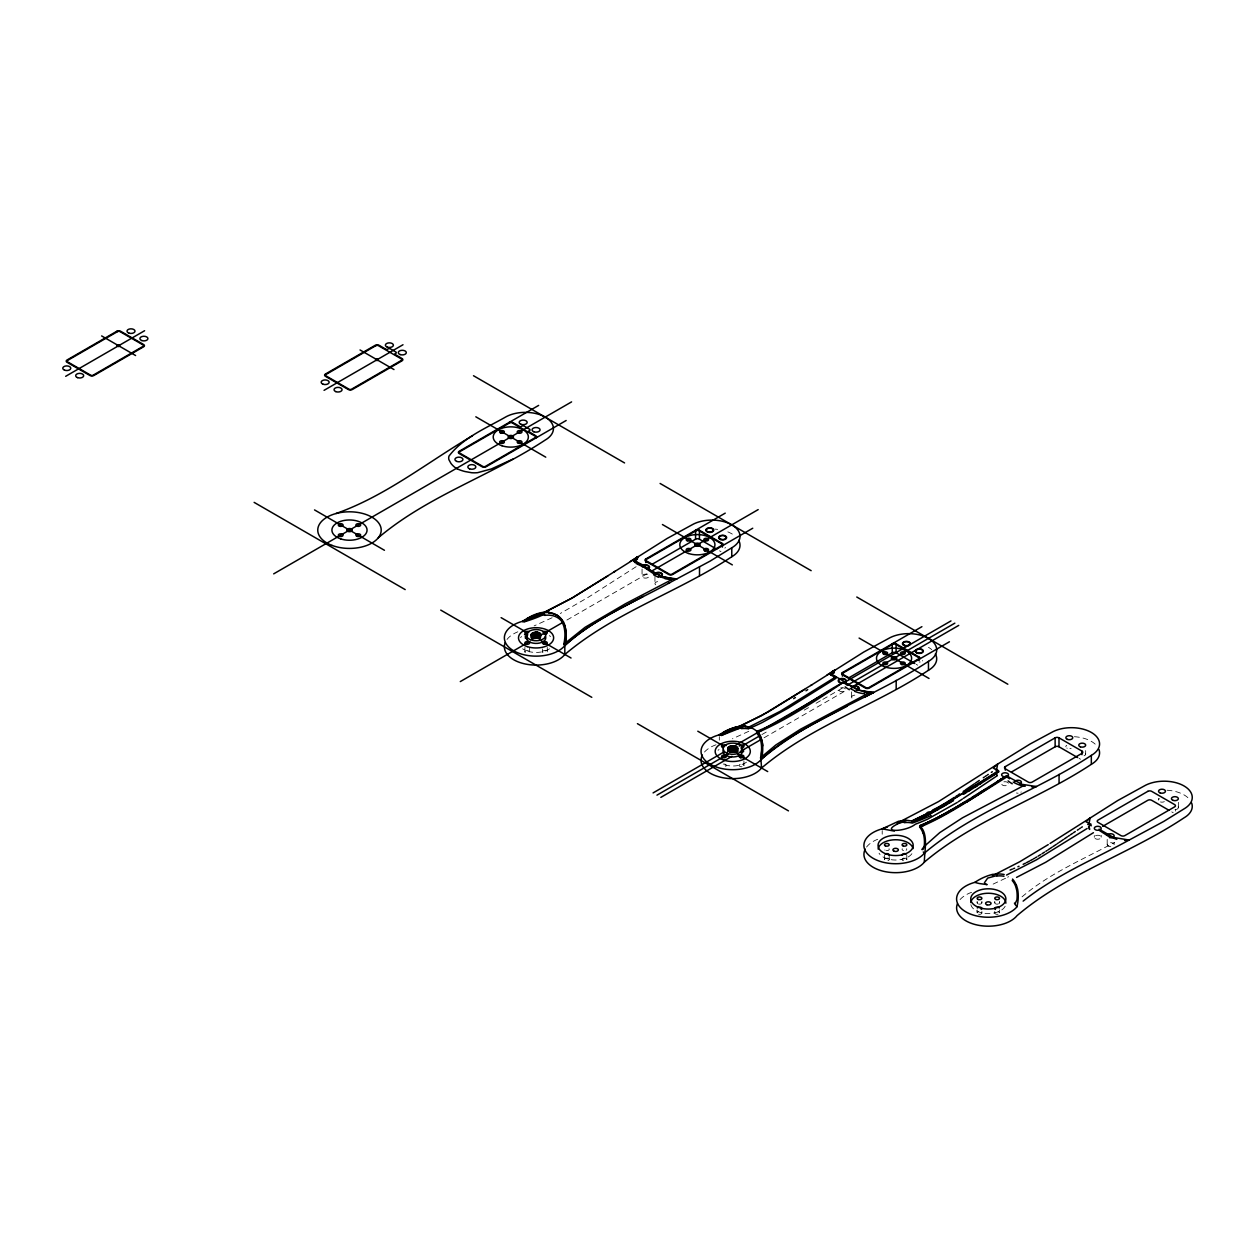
<?xml version="1.0" encoding="UTF-8"?>
<svg xmlns="http://www.w3.org/2000/svg" width="1255" height="1255" viewBox="0 0 1255 1255"><rect width="100%" height="100%" fill="white"/><g stroke="black" fill="none" stroke-linecap="round" stroke-linejoin="round"><path stroke-width="0.75" stroke-dasharray="5 3.75" d="M1022.025 896.854C1049.447 873.37 1083.222 859.361 1114.691 842.34M636.144 566.695L588.501 597.145L560.31 613.491M566.915 620.033L648.16 573.127M761.895 734.567L768.672 730.661M804.22 710.126L809.287 707.208M816.064 703.286L821.147 700.353M822.841 699.38L844.835 686.673M764.075 737.767L847.015 689.889M1007.624 877.214L1008.644 876.68M1005.569 878.249L991.262 884.979M552.106 617.742L534.112 625.9M748.796 731.289L732.434 738.787M719.539 550.804L720.982 551.635M916.213 664.35L917.656 665.181M1079.096 758.397L1080.524 759.212M1171.778 811.907L1173.205 812.722M1178.351 802.322L1178.351 807.687M1175.449 809.302L1175.449 811.091M1158.522 798.29L1158.522 800.078A3.467 2.008 0 0 1 1159.636 798.682M1114.126 842.827L1114.126 844.615M1107.192 839.407L1107.192 844.772M1101.215 835.375L1101.215 837.163M1094.297 835.532L1094.297 837.32M1085.669 750.6L1085.669 754.177M999.498 901.294L999.498 902.784M999.498 909.969L999.498 912.95A2.369 1.365 0 0 0 996.799 911.601A2.369 1.365 0 0 0 994.838 913.326A2.369 1.365 0 0 0 998.07 914.22M994.76 901.294L994.76 902.784M994.76 911.459L994.76 912.95M981.881 901.294L981.881 902.784M981.881 911.459L981.881 912.95M977.143 901.294L977.143 902.784M977.143 909.969L977.143 912.95A2.369 1.365 0 0 1 979.841 911.601A2.369 1.365 0 0 1 981.802 913.326A2.369 1.365 0 0 1 978.571 914.22M906.816 854.984L906.816 859.44M889.199 854.984L889.199 859.44M884.461 854.984L884.461 859.44M882.202 830.622L882.202 834.199M851.643 691.85L851.643 697.215M743.933 760.938L743.933 765.409M719.319 736.591L719.319 740.168M654.953 576.516L654.953 583.669M642.058 569.064L642.058 576.218M547.258 647.392L547.258 651.863M542.521 648.882L542.521 651.863M529.641 647.392L529.641 651.863M524.904 647.392L524.904 651.863M1074.374 736.716A28.096 16.221 0 0 1 1096.039 744.968M866.562 847.062A31.72 18.307 0 0 1 878.939 838.795M1071.158 748.341A3.467 2.008 0 0 1 1069.888 748.623M1067.236 748.247A3.467 2.008 0 0 1 1066.766 748.011M1065.84 746.772A3.467 2.008 0 0 1 1066.734 745.313M1085.544 753.565A3.467 2.008 0 0 1 1084.069 755.792M1003.89 781.849A3.467 2.008 0 0 1 1008.33 783.057A3.467 2.008 0 0 1 1006.243 785.614A3.467 2.008 0 0 1 1001.804 784.406M1021.209 791.905A3.467 2.008 0 0 1 1020.911 792.25M1018.103 793.176A3.467 2.008 0 0 1 1016.409 792.972M889.011 848.741A2.369 1.365 0 0 1 888.666 850.137A2.369 1.365 0 0 1 886.344 850.623M885.152 850.247A2.369 1.365 0 0 1 884.759 849.949M887.316 858.106A2.369 1.365 0 0 1 889.168 859.236A2.369 1.365 0 0 1 887.975 860.648M884.508 859.722A2.369 1.365 0 0 1 886.344 858.106M904.933 858.106A2.369 1.365 0 0 1 906.769 859.722M903.506 860.71A2.369 1.365 0 0 1 902.078 859.314A2.369 1.365 0 0 1 903.961 858.106M906.769 849.557A2.369 1.365 0 0 1 906.126 850.247M903.506 850.529A2.369 1.365 0 0 1 902.267 848.741M906.628 848.741A2.369 1.365 0 0 1 906.769 848.992M911.899 853.714A17.57 10.134 0 0 1 895.144 860.036A17.57 10.134 0 0 1 879.018 853.18M1167.056 790.226A28.096 16.221 0 0 1 1189.363 799.184M960.059 899.568A31.72 18.307 0 0 1 971.621 892.305M1164.342 801.616A3.467 2.008 0 0 1 1160.499 801.961M1178.131 806.871A3.467 2.008 0 0 1 1174.758 809.601M1110.785 846.686A3.467 2.008 0 0 1 1107.239 845.039A3.467 2.008 0 0 1 1109.608 842.78A3.467 2.008 0 0 1 1113.781 843.831M981.692 902.251A2.369 1.365 0 0 1 981.19 903.757A2.369 1.365 0 0 1 978.571 904.039M977.833 903.757A2.369 1.365 0 0 1 977.331 902.251M999.309 902.251A2.369 1.365 0 0 1 998.807 903.757M998.07 904.039A2.369 1.365 0 0 1 995.45 903.757A2.369 1.365 0 0 1 994.948 902.251M1005.161 906.267A17.57 10.134 0 0 1 986.901 913.515A17.57 10.134 0 0 1 970.899 904.667M928.465 647.345A28.096 16.221 0 0 1 931.743 649.619M704.494 752.027A31.72 18.307 0 0 1 716.072 744.764M922.692 660.538A3.467 2.008 0 0 1 922.456 660.93M920.26 661.981A3.467 2.008 0 0 1 919.209 662.06M840.709 687.881A3.467 2.008 0 0 1 845.65 689.481A3.467 2.008 0 0 1 841.415 691.646A3.467 2.008 0 0 1 839.266 688.619M851.972 698.015A3.467 2.008 0 0 1 853.447 695.38A3.467 2.008 0 0 1 858.075 696.101M723.241 764.107A2.369 1.365 0 0 1 726.221 765.001A2.369 1.365 0 0 1 724.668 766.711M742.05 766.758A2.369 1.365 0 0 1 739.211 765.55A2.369 1.365 0 0 1 741.564 764.044A2.369 1.365 0 0 1 743.933 765.55M746.49 762.177A17.57 10.134 0 0 1 722.802 764.217M718.08 750.302A17.57 10.134 0 0 1 719.037 749.533M714.817 529.124A28.096 16.221 0 0 1 717.672 529.375M727.837 531.885A28.096 16.221 0 0 1 733.485 534.865M507.004 639.47A31.72 18.307 0 0 1 517.813 631.814M725.625 547.541A3.467 2.008 0 0 1 724.778 548.09M655.643 584.783A3.467 2.008 0 0 1 655.989 582.163A3.467 2.008 0 0 1 660.538 582.006M525.312 652.631A2.369 1.365 0 0 1 525.704 650.827A2.369 1.365 0 0 1 528.841 650.827A2.369 1.365 0 0 1 529.234 652.631M542.929 652.631A2.369 1.365 0 0 1 543.321 650.827A2.369 1.365 0 0 1 546.458 650.827A2.369 1.365 0 0 1 546.835 652.631M549.565 648.804A17.57 10.134 0 0 1 522.598 648.804M520.543 637.587A17.57 10.134 0 0 1 521.609 636.552M549.314 635.642A17.57 10.134 0 0 1 550.553 636.552M1095.05 838.497A3.467 2.008 0 0 0 1100.98 837.963A3.467 2.008 0 0 0 1097.231 835.265A3.467 2.008 0 0 0 1095.05 838.497M643.595 577.802A3.467 2.008 0 0 0 648.976 576.28A3.467 2.008 0 0 0 643.988 574.351A3.467 2.008 0 0 0 643.595 577.802"/><path stroke-width="1.5" d="M996.392 771.229L997.6 764.122L1029.963 744.09L1051.596 732.434A28.096 16.221 0 0 1 1091.332 732.434A28.096 16.221 0 0 1 1091.332 755.385L1091.332 764.326C1037.414 799.953 973.943 820.064 924.355 862.122A31.72 18.307 0 0 1 884.336 871.472A31.72 18.307 0 0 1 865.26 849.117M532.779 633.195L533.532 632.849L533.532 638.513M924.355 862.122C924.386 851 928.794 833.681 919.821 825.868M984.406 882.814L987.669 878.092L996.956 875.551M1025.209 786.258L1023.562 785.693L962.507 817.805L939.791 832.583L924.229 846.435L924.37 844.866A42.827 34.999 -36.7 0 0 923.994 836.677A31.485 25.571 -38.2 0 0 923.021 832.865M924.229 846.435L921.829 849.572M532.418 636.897L535.163 637.838M539.744 633.414L539.054 633.022L539.054 638.685M729.845 751.98L730.206 752.059A4.738 2.745 0 0 1 735.744 752.231L735.744 746.568L736.418 750.741M749.062 726.959L780.234 711.287L835.846 676.822L837.948 677.857A19.641 3.922 38.3 0 1 841.023 679.63L847.878 684.32M749.047 727.053L749.047 727.053A26.637 21.241 -44.9 0 0 745.36 726.472M756.781 731.524L756.796 731.43A27.092 22.01 -48.1 0 1 760.718 737.799M911.491 822.151L916.574 820.362M748.906 727.978L748.827 728.48A198.855 114.801 -60 0 0 762.46 722.394L788.564 707.898L835.956 678.296L835.861 676.916L830.826 674.798L832.708 675.629M912.103 821.256L943.697 805.334L998.572 771.245M919.774 826.151L919.633 827.076A24.3 19.641 -44 0 1 921.311 829.445A25.633 20.786 -39.7 0 1 922.927 832.912M919.837 825.759L925.468 823.358M637.148 559.369L638.042 556.53L630.371 561.44M924.104 847.188L922.849 849.666M702.376 755.071A31.72 18.307 0 0 0 721.468 777.441A31.72 18.307 0 0 0 761.487 768.091C761.409 761.628 760.028 757.063 761.487 750.835A42.827 35.015 -36.7 0 0 761.126 742.646A31.485 25.571 -38.2 0 0 760.154 738.834A25.633 20.802 -39.7 0 0 758.428 735.414A24.3 19.641 -44.2 0 0 756.561 732.951C787.403 719.79 816.127 700.337 843.658 682.218C817.083 696.07 787.309 719.491 756.812 731.32M1012.267 880.351L1012.299 880.681A24.3 19.656 -43.6 0 1 1014.009 882.94A25.649 20.817 -38.9 0 1 1015.656 886.406M535.116 637.571L535.681 632.426M731.806 751.133L731.775 745.705L732.089 751.494L732.983 751.447M534.552 638.215L534.552 632.551L533.689 632.787A4.738 2.745 0 0 0 533.563 637.477A4.738 2.745 0 0 0 540.827 635.25L540.764 634.701M538.473 637.524L537.062 638.152A4.738 2.745 0 0 0 535.681 638.089L536.293 637.885M731.241 746.113L730.363 746.333L730.206 752.059M735.148 751.07L733.155 751.431L733.061 745.658L732.543 751.635M539.854 637.273L539.854 633.493L540.732 634.591M736.544 747.054L737.109 751.384M536.371 632.096C536.811 650.843 536.214 619.735 535.681 638.089M536.324 637.587L531.085 634.952M635.124 561.095L634.575 562.507M537.517 637.76L536.481 637.885M734.191 751.306L733.265 751.431M535.101 632.144L535.352 637.869M731.775 745.705L730.834 751.572M505.216 642.56A31.72 18.307 0 0 0 525.657 664.068A31.72 18.307 0 0 0 564.813 654.53L564.813 645.588L563.699 644.364L585.065 627.312L625.476 603.733L672.303 579.339L675.755 579.073M760.389 757.91L775.857 744.968L800.502 729.233L868.993 692.886L873.574 692.525L865.087 696.949M958.93 795.56L932.543 810.934L911.679 820.943L905.608 820.174L898.392 821.319L882.202 828.833A31.72 18.307 0 0 0 873.213 858.373A31.72 18.307 0 0 0 924.355 853.18C973.943 811.154 1037.367 790.932 1091.332 755.385M378.21 537.862C427.782 495.803 491.27 475.692 545.188 440.066A28.096 16.221 0 0 0 545.188 417.115A28.096 16.221 0 0 0 505.451 417.115C485.842 428.284 462.938 437.744 449.008 456.067A18.527 10.699 0 0 0 448.898 459.644L450.922 463.362A37.007 21.366 0 0 0 454.686 467.221L455.502 467.817A10.824 6.244 0 0 0 457.369 468.915M564.813 654.53C614.385 612.471 677.857 592.36 731.775 556.734A28.096 16.221 0 0 0 738.693 540.34M761.487 768.091C811.059 726.018 874.547 705.922 928.465 670.28A28.096 16.221 0 0 0 935.367 653.886M531.43 635.705L532.308 636.803M728.12 749.266L729.03 750.882L731.838 751.384M1099.082 829.163L1113.452 837.399L1129.139 840.066L1163.84 821.382L1184.014 808.895A28.096 16.221 0 0 0 1184.014 785.944A28.096 16.221 0 0 0 1144.278 785.944L1117.64 800.596L1050.074 843.454M832.426 674.029L833.822 672.915M533.406 638.152A2.73 1.584 0 0 1 536.073 636.254A2.73 1.584 0 0 1 538.756 638.152L538.819 638.152M1023.139 901.121C1055.157 875.551 1093.45 859.597 1129.139 840.066A97.639 56.365 0 0 1 1124.543 840.426M1015.248 903.38L1016.911 899.913A47.361 38.764 -36.2 0 0 1017.146 896.29A43.423 35.517 -36.4 0 0 1017.115 894.235A39.972 32.677 -36.6 0 0 1016.691 890.187L1015.703 886.375M636.238 557.8L633.744 560.561L636.034 562.083M832.912 671.347C831.343 671.519 830.277 675.033 830.449 674.327C833.461 667.393 837.571 672.178 830.543 674.986M636.442 557.644L637.32 557.016M833.116 671.19L834.716 670.092L827.045 674.986M974.288 783.889L965.205 790.085M975.292 783.198L979.308 780.453M963.197 791.45L964.201 790.775M1059.189 842.419L1063.236 839.673M1067.283 836.928L1064.24 838.983M1068.287 836.254L1069.307 835.563M983.293 777.771L984.281 777.096M1072.303 833.54L1070.311 834.873M1057.165 843.784L1058.185 843.093M637.556 556.859L633.744 560.467L636.756 562.318M614.072 571.951L667.048 538.505L692.038 524.841A28.096 16.221 0 0 1 731.775 524.841A28.096 16.221 0 0 1 731.775 547.792L710.157 561.095L668.397 583.402M810.746 685.497L863.738 652.051L888.713 638.403A28.096 16.221 0 0 1 928.465 638.403A28.096 16.221 0 0 1 928.465 661.354C874.547 696.98 811.012 717.029 761.487 759.15A31.72 18.307 0 0 1 710.33 764.326A31.72 18.307 0 0 1 719.319 734.803A51.22 40.395 -43.2 0 1 723.476 732.261A50.89 40.129 -43.2 0 1 727.775 730.096A46.812 36.913 -43.2 0 1 732.167 728.308A35.862 28.285 -43.2 0 1 741.093 726.206A37.43 29.508 -43.2 0 0 732.183 728.355A46.968 37.038 -43.2 0 0 727.775 730.096A50.686 39.972 -43.2 0 0 723.476 732.261M959.62 793.882L958.083 794.917M1073.307 832.865L1075.3 831.532M1056.161 844.458L1053.102 846.513M985.285 776.421L986.289 775.747M963.338 798.4L996.925 775.919M987.277 775.088L988.281 774.413M962.303 799.106L958.13 801.867M1077.292 830.198L1078.296 829.524M957.047 795.592L956.012 796.282M1052.082 847.188L1047.941 849.933M1079.3 828.865L1080.304 828.19M991.309 772.405L992.313 771.731M1081.324 827.531L1082.328 826.857M954.459 797.317L946.176 802.573M957.079 802.557L927.79 819.076A182.885 105.593 0 0 1 915.366 824.206C905.608 832.222 877.402 833.085 899.961 822.794A31.485 24.582 -39.6 0 1 904.275 822.056M1045.87 851.282L1046.905 850.608M615.295 571.15L571.841 598.18L543.697 612.864M811.985 684.712L761.456 715.727L728.104 731.602M805.961 690.783L807.718 689.654M607.891 575.935L571.841 598.18L539.023 614.95M804.565 689.481L768.515 711.726L737.328 727.759M1044.599 852.098L1042.027 853.729M633.869 561.424L637.399 559.181M981.41 783.089L970.162 790.242M979.841 784.14L994.321 774.994M983.481 790.226L985.912 788.783M997.615 781.285L1000 779.873M985.599 788.877L998.039 781.112M793.615 698.643L795.403 697.529M994.289 774.947L998.603 771.7M975.496 786.869L976.955 785.959M1003.388 777.645L1006.839 775.574L1006.824 776.971A25.571 4.832 37.5 0 1 1009.553 778.775M979.245 792.893L982.414 790.885M1000.502 779.465L1004.878 776.798M981.661 791.45L984.846 789.458M999.545 780.061L1001.945 778.649M1048.254 844.599L1019.656 861.793L995.921 873.966M1087.144 828.473L1036.426 859.848L1006.573 875.049M1093.434 832.692L1045.682 862.279L1016.55 877.402M998.447 770.743L960.671 794.493M969.393 790.713L970.35 790.07M1005.302 776.437C984.014 791.042 951.274 813.507 922.896 825.868M977.127 794.211L980.61 792.125M1006.792 776.955L967.009 801.945M967.291 791.983L969.582 790.54M975.01 795.545L977.425 794.117M965.001 793.395L966.334 792.627M972.358 797.192L974.256 796.109M973.943 796.203L975.308 795.435M963.479 794.352L964.813 793.568M970.758 798.18L973.19 796.768M969.158 799.168L970.005 798.729M1040.74 854.545L1038.12 856.145M968.64 799.498L969.472 799.059M966.507 800.8L967.354 800.376M967.04 800.47L967.887 800.047M472.492 435.752C427.422 462.264 385.85 495.96 336.058 513.515M964.546 801.992L966.821 800.69M966.805 801.537L941.532 816.268L922.111 825.68A158.381 91.442 -60 0 1 919.695 826.637M963.652 802.541L964.86 801.898M962.758 803.09L963.966 802.431M960.969 804.173L963.071 802.98M725.876 732.434L719.319 734.803L721.452 735.43L728.449 731.759A42.827 32.865 -38.7 0 1 737.093 728.826M945.517 802.98L939.619 806.4M952.184 801.239L953.502 800.502M960.075 804.706L962.177 803.514M951.447 801.694L952.749 800.957M959.181 805.239L960.389 804.596M951.243 801.867L948.89 803.2M958.287 805.773L959.495 805.13M957.392 806.306L958.6 805.663M949.972 802.62L946.348 804.706M956.498 806.84L957.691 806.196M955.604 807.373L956.796 806.73M1035.469 857.73L1036.803 856.945M954.71 807.906L955.902 807.263M947.415 804.126L942.521 806.918M953.816 808.424L955.008 807.781M954.114 808.314L950.568 810.306M953.22 808.832L950.035 810.62M944.874 805.616L941.25 807.655M65.668 376.312L144.607 330.724M386.822 349.627L387.983 348.953A1.82 1.051 0 0 1 390.572 348.953L395.733 351.933A1.82 1.051 0 0 1 395.733 353.424L394.572 354.098L402.055 358.554A2.73 1.584 0 0 1 402.055 360.797L352.247 389.552A2.73 1.584 0 0 1 348.372 389.552L325.406 376.296A2.73 1.584 0 0 1 325.406 374.053L375.214 345.298A2.73 1.584 0 0 1 379.073 345.298L386.571 349.627M324.057 390.336L402.996 344.748M538.646 405.412L459.173 451.282A2.73 1.584 0 0 0 459.173 453.526L482.14 466.782A2.73 1.584 0 0 0 486.014 466.782L566.162 420.503M520.59 426.857L521.751 426.182A1.82 1.051 0 0 1 524.339 426.182L529.5 429.163A1.82 1.051 0 0 1 529.5 430.653L528.339 431.328L535.822 435.799A2.73 1.584 0 0 1 535.822 438.026M273.684 573.864L571.59 401.882M752.749 528.23L672.602 574.508A2.73 1.584 0 0 1 668.727 574.508L645.76 561.252A2.73 1.584 0 0 1 645.76 559.008L725.233 513.138M651.988 564.358L695.568 539.195A2.73 1.584 0 0 1 699.443 539.195L716.668 549.141M460.287 681.591L529.673 641.525M534.755 638.607L563.526 621.994M651.141 571.402L758.177 509.608M949.423 641.791L869.276 688.069A2.73 1.584 0 0 1 865.417 688.069L842.434 674.798A2.73 1.584 0 0 1 842.434 672.57L921.907 626.684M848.662 677.92L892.242 652.757A2.73 1.584 0 0 1 896.117 652.757L914.785 663.519M653.086 792.909L724.182 751.87M727.571 749.91L732.638 746.992M736.026 745.031L761.409 730.379M764.797 728.418L830.81 690.313M844.348 682.485L950.976 620.927M656.961 795.152L728.057 754.114M731.43 752.153L736.512 749.219M741.595 746.286L760.216 735.54M847.815 684.963L954.851 623.155M660.836 797.38L731.916 756.341M740.387 751.463L760.703 739.728M852.098 686.956L958.726 625.398M1081.967 751.102A2.73 1.584 0 0 1 1081.967 753.345L1032.159 782.1A2.73 1.584 0 0 1 1028.284 782.1L1005.318 768.844A2.73 1.584 0 0 1 1005.318 766.601L1055.126 737.846A2.73 1.584 0 0 1 1059 737.846L1081.967 751.102L1081.967 754.679M1011.546 771.951L1055.126 746.788A2.73 1.584 0 0 1 1059 746.788L1077.653 757.565M1102.674 826.355L1147.807 800.298A2.73 1.584 0 0 1 1151.682 800.298L1168.907 810.244M1033.54 858.844L1034.497 858.295M949.486 810.934L950.333 810.495M948.937 811.232L949.8 810.808M939.979 808.377L941.046 807.828M947.839 811.86L949.251 811.122M947.305 812.173L948.702 811.436M939.775 808.549L937.438 809.804M946.756 812.471L947.603 812.048M946.207 812.785L947.07 812.362M945.658 813.083L946.521 812.66M1032.567 859.408L1030.59 860.491M938.505 809.271L934.677 811.373M945.109 813.397L945.972 812.973M944.576 813.695L945.423 813.271M944.027 813.993L944.89 813.585M943.478 814.291L944.34 813.883M939.117 806.683L937.626 807.498M942.929 814.605L943.791 814.181M942.395 814.903L943.242 814.479M941.846 815.201L942.693 814.777M933.406 812.079L934.897 811.201M941.297 815.499L942.16 815.075M941.611 815.374L940.199 816.079M932.12 812.754L933.626 811.891M941.062 815.672L939.65 816.378M1029.602 861.04L1026.496 862.671M930.849 813.428L932.34 812.581M939.101 816.66L939.964 816.252M939.415 816.55L938.003 817.24M930.206 813.773L931.069 813.256M936.606 808.032L935.053 808.848M929.563 814.103L930.426 813.601M938.866 816.832L937.454 817.523M643.313 596.376C616.158 610.981 587.544 624.331 564.813 645.588A31.72 18.307 0 0 1 513.656 650.78A31.72 18.307 0 0 1 522.645 621.256A51.235 40.411 -43.2 0 1 526.802 618.715A50.451 39.784 -43.2 0 1 531.1 616.534A50.655 39.956 -43.2 0 0 526.802 618.715M928.92 814.448L929.798 813.93M936.92 817.821L937.783 817.413M669.841 582.665C634.183 602.259 595.247 617.899 564.813 645.588A51.235 41.901 -42 0 0 565.629 641.132A50.655 41.431 -42 0 0 566.036 636.709A46.655 38.168 -42 0 0 565.974 632.347A37.54 30.7 -42 0 0 564.279 624.111M846.874 706.361C817.476 722.174 786.226 736.214 761.487 759.15A51.22 41.886 -42 0 0 762.318 754.694M928.276 814.777L929.155 814.26M936.371 818.103L937.234 817.695M927.649 815.107L928.512 814.605M935.822 818.385L936.685 817.978M935.273 818.652L936.136 818.26M512.918 459.095L491.458 468.915L477.731 472.649A18.527 10.699 0 0 1 471.535 472.711L465.087 471.551A37.007 21.366 0 0 1 458.42 469.37L457.385 468.899M927.006 815.436L927.869 814.934M934.724 818.935L935.587 818.527M927.225 815.248L925.719 816.079M934.175 819.217L935.038 818.809M934.222 809.271L932.543 810.102M926.582 815.577L924.433 816.723M934.504 819.091L933.092 819.75M933.955 819.358L932.559 820.017M925.296 816.221L923.79 817.036M1025.382 863.22L1023.154 864.319M932.041 820.284L932.889 819.892M931.508 820.535L932.355 820.158M923.147 817.35L924.025 816.848M930.975 820.801L931.822 820.409M922.503 817.664L923.382 817.162M931.288 820.676L929.908 821.303M921.86 817.962L922.739 817.476M930.771 820.927L929.375 821.554M921.217 818.26L922.096 817.774M921.452 818.087L920.009 818.825M928.841 821.805L929.704 821.429M928.308 822.056L929.171 821.68M920.825 818.385L918.597 819.405M927.774 822.307L928.637 821.931M927.257 822.543L928.104 822.166M928.543 812.001L926.959 812.707M926.723 822.778L927.586 822.417M742.662 727.053L721.452 735.43M918.864 819.358L918.048 819.641M926.19 823.029L927.053 822.653M1017.915 866.75L1019.013 866.264M994.18 874.766L992.423 875.535M925.657 823.264L926.519 822.888M541.94 613.632C506.722 626.716 527.822 622.009 543.556 614.589M897.984 822.762L938.505 801.6L997.6 764.122L993.301 768.044L996.313 769.911M925.123 823.484L925.986 823.123M917.154 820.127L911.961 822.166M925.123 823.5L919.946 825.617M1013.475 868.664L1014.605 868.193M537.391 615.625L522.645 621.256M727.524 731.853L735.697 728.496M1012.346 869.119L1010.071 870.044M537.924 638.293L537.626 632.238L536.999 638.12M734.316 745.784C733.093 757.847 736.497 747.619 733.689 746.019L733.061 745.658M719.319 734.803L726.347 732.293M887.473 826.967L882.202 828.833L894.376 831.124M906.424 820.613L900.761 822.449M532.638 638.92L532.638 633.257L531.351 634.952M727.555 751.761L728.575 746.835L729.328 750.584M900.055 822.684L897.184 823.562M992.187 874.547L996.643 873.794M538.913 632.959L538.097 632.677L538.097 638.34M735.477 746.082L734.771 751.886L735.587 752.169L735.587 746.505M540.199 636.505L540.811 635.359A4.738 2.745 0 0 0 533.861 632.74L533.689 638.45M736.873 750.066L737.485 748.906A4.738 2.745 0 0 0 730.536 746.286A4.738 2.745 0 0 0 730.237 751.023A4.738 2.745 0 0 0 737.501 748.796L737.438 748.247M673.041 578.775L676.32 579.026M1031.814 786.932L1036.457 786.556L1021.899 784.297L1010.008 777.802A27.124 5.161 38.1 0 0 1006.902 775.716M676.9 578.963L663.487 577.065L652.475 571.653M868.993 692.886L864.177 692.368M869.731 692.336L873.574 692.525L859.597 690.438L848.129 684.493M672.492 578.728L661.103 576.265L650.451 570.225M869.166 692.289L857.793 689.826L847.125 683.771M538.63 637.462L540.105 636.599M735.32 751.008L736.779 750.161M664.977 578.335L658.263 576.186M1116.824 839.36L1108.322 836.238L1099.145 830.292M636.175 562.13L651.204 570.758M1014.903 903.49L1014.448 903.161A29.9 17.256 0 0 0 1015.938 905.467L1017.052 906.69A31.72 18.307 0 0 1 965.895 911.883A31.72 18.307 0 0 1 974.884 882.343A47.753 37.666 -43.2 0 1 992.187 874.484M637.305 563.95L636.018 563.495M1091.128 824.253L1085.983 821.774L1090.281 817.633A127.288 73.496 0 0 0 1089.638 820.284L1089.277 822.339A64.617 37.305 0 0 0 1089.089 824.409M1091.332 825.759L1087.661 824.331M1012.518 879.065L1012.55 879.08A27.186 22.088 -47.5 0 1 1016.299 885.324M556.2 614.825L556.969 615.279A26.732 21.837 -42.5 0 1 564.421 624.033M473.496 375.731L624.566 462.938M660.099 483.457L811.154 570.68M856.773 597.019L1007.828 684.226M520.339 426.857L512.856 422.527A2.73 1.584 0 0 0 508.981 422.527M695.568 539.195L695.568 530.253A2.73 1.584 0 0 1 699.443 530.253L722.409 543.525L722.409 547.102M892.242 652.757L892.242 643.815A2.73 1.584 0 0 1 896.117 643.815L919.084 657.071L919.084 660.648M360.044 349.957L393.992 369.55M475.818 416.801L545.752 457.165M662.42 524.527L732.34 564.891M859.095 638.073L929.014 678.453M101.639 335.932L135.603 355.526M314.534 509.922L384.454 550.286M501.122 617.648L527.759 633.022M541.078 640.725L571.041 658.012M697.796 731.21L724.433 746.584M727.759 748.498L734.426 752.341M737.752 754.271L767.715 771.574M254.138 502.377L405.192 589.599M440.74 610.103L591.795 697.325M637.414 723.664L788.469 810.871M653.981 573.959L644.505 567.589M984.798 883.693L987.152 884.649L979.214 883.504A28.081 16.205 0 0 1 974.884 882.343M847.407 685.356L846.686 684.838A25.335 4.785 37.5 0 0 843.627 682.626L843.689 682.673M534.269 638.136L534.254 638.12A4.973 2.871 0 0 1 537.799 638.12L537.626 632.238M730.755 751.51L730.567 745.925M533.908 637.791L533.893 632.379M924.355 853.18L923.256 851.957M995.842 773.002L996.878 775.794L996.407 772.5M1088.587 826.637L1089.607 829.43L1089.105 826.465M1016.472 885.23L1017.632 889.23A47.753 39.046 -42 0 1 1016.958 906.69M998.541 770.79L998.588 772.249M843.595 681.387L843.611 681.481A26.81 5.114 38.1 0 1 847.141 683.897M1059 737.846L1059 746.788M1059.063 774.413L1059.063 783.34M1055.126 737.846L1055.126 746.788M1005.318 766.601L1005.318 770.178M928.465 661.354L928.465 670.28M896.18 680.367L896.18 689.309M896.117 643.815L896.117 652.757M842.434 672.57L842.434 676.147M737.799 747.776L737.799 751.384M737.281 747.117L737.438 752.027M736.481 746.537L736.481 751.933M731.775 547.792L731.775 556.734M729.469 746.301L729.469 751.714M728.731 747.258L728.637 751.118M728.575 746.835L728.575 750.427M728.245 747.855L728.198 751.729M727.931 747.462L727.931 751.07M699.443 530.253L699.443 539.195M699.506 566.821L699.506 575.763M645.76 559.008L645.76 562.585M540.591 633.555L540.434 637.838M539.807 632.975L539.744 639.077M538.803 632.536L538.913 638.622M532.795 632.755L532.779 638.842M532.057 633.697L532.057 637.477M531.9 633.273L531.9 638.685M531.571 634.293L531.524 638.183M531.241 633.916L531.241 637.509M1098.972 749.517A28.096 16.221 0 0 1 1091.332 764.326M1005.914 776.735A3.467 2.008 0 0 1 1001.647 774.492A3.467 2.008 0 0 1 1006.855 773.064A3.467 2.008 0 0 1 1007.138 776.39M1014.636 781.708A3.467 2.008 0 0 1 1020.064 780.641A3.467 2.008 0 0 1 1019.766 783.951M878.124 849.07A17.57 10.134 0 0 1 895.254 839.752A17.57 10.134 0 0 1 913.06 848.631M885.152 854.012A2.369 1.365 0 0 1 887.96 853.777A2.369 1.365 0 0 1 889.152 855.251M902.125 855.251A2.369 1.365 0 0 1 903.318 853.777A2.369 1.365 0 0 1 906.126 854.012M904.196 822.684A25.131 19.358 -38.2 0 1 911.256 822.856M931.21 815.405A166.115 88.525 -3.2 0 1 912.244 823.123M1023.609 786.179A27.626 19.139 35.4 0 1 1017.727 784.297A21.351 13.115 32.6 0 1 1013.224 782.085M1012.236 783.779A21.963 10.981 31.7 0 1 1008.079 780.908M995.717 769.331A27.626 5.553 38.4 0 1 997.756 770.005M996.925 771.354A26.277 4.879 38 0 1 998.243 771.856M922.896 825.853A159.824 92.211 -60 0 1 919.617 827.155M996.894 876.053A25.131 19.484 -38.8 0 1 1003.984 876.272M996.596 874.17A27.281 21.508 -43.2 0 1 1004.188 874.515M1191.654 803.027A28.096 16.221 0 0 1 1184.014 817.836C1130.284 853.651 1066.546 873.511 1017.052 915.632A31.72 18.307 0 0 1 977.896 925.17A31.72 18.307 0 0 1 957.455 903.663M1097.89 830.292A3.467 2.008 0 0 1 1094.501 827.61A3.467 2.008 0 0 1 1100.086 826.825A3.467 2.008 0 0 1 1099.255 830.104M1107.428 835.03A3.467 2.008 0 0 1 1111.914 833.885A3.467 2.008 0 0 1 1113.891 836.473A3.467 2.008 0 0 1 1109.404 837.618M977.331 907.945A2.369 1.365 0 0 1 980.845 907.349A2.369 1.365 0 0 1 981.19 909.451M995.45 909.451A2.369 1.365 0 0 1 995.795 907.349A2.369 1.365 0 0 1 999.309 907.945M970.805 902.58A17.57 10.134 0 0 1 988.846 893.262A17.57 10.134 0 0 1 1005.883 903.176M919.084 657.071A2.73 1.584 0 0 1 919.084 659.314M842.811 682.72A3.467 2.008 0 0 1 838.811 680.304A3.467 2.008 0 0 1 844.239 679.143A3.467 2.008 0 0 1 843.972 682.469M851.659 688.415A3.467 2.008 0 0 1 854.404 686.25A3.467 2.008 0 0 1 858.42 687.615A3.467 2.008 0 0 1 856.428 690.046M743.635 751.431A2.369 1.365 0 0 1 741.077 752.106M742.285 749.47A2.369 1.365 0 0 1 743.635 750.114M762.303 754.71A48.788 39.909 -42 0 0 762.648 745.909A37.43 30.606 -42 0 0 760.954 737.673A35.846 29.414 -40.6 0 1 762.758 745.878M745.376 726.425A26.402 21.602 -42 0 1 761.205 737.532M741.125 726.033A27.814 22.198 -45 0 1 745.501 726.049M741.015 726.755A27.579 21.382 -41.3 0 1 745.313 726.629M741.219 748.67A9.679 5.585 0 0 1 733.72 756.953A9.679 5.585 0 0 1 723.539 749.69M723.46 747.651A2.369 1.365 0 0 1 722.049 745.486A2.369 1.365 0 0 1 726.033 745.643M739.211 746.16A2.369 1.365 0 0 1 741.893 744.952A2.369 1.365 0 0 1 743.901 746.537A2.369 1.365 0 0 1 741.077 747.651M729.751 752.09A4.973 2.871 0 0 1 735.54 751.996M842.764 683.049A4.016 2.322 0 0 1 838.34 680.116A4.016 2.322 0 0 1 844.788 678.986A4.016 2.322 0 0 1 843.925 682.846M851.517 687.16A4.016 2.322 0 0 1 858.106 686.673A4.016 2.322 0 0 1 856.459 690.391M730.661 752.404A2.73 1.584 0 0 1 730.881 750.239A2.73 1.584 0 0 1 734.63 750.239A2.73 1.584 0 0 1 734.865 752.404M737.093 728.779A31.485 24.582 -39.6 0 1 741.407 728.01M741.329 728.653A25.116 19.343 -38.2 0 1 748.639 728.888M833.948 677.276A25.963 4.847 38 0 1 835.532 677.873M832.802 675.268A27.233 5.522 38.5 0 1 835.108 676.037M832.049 675.645A32.316 5.585 -10.5 0 1 830.763 674.343M864.475 693.748A32.316 23.861 38.9 0 1 854.686 691.364M854.796 690.783A21.037 13.272 33 0 1 850.153 688.399M849.353 689.748A21.963 10.981 31.7 0 1 845.195 686.861M722.409 543.525A2.73 1.584 0 0 1 722.409 545.752M642.184 566.664A3.467 2.008 0 0 1 647.815 565.707A3.467 2.008 0 0 1 646.843 569.048M655.063 574.163A3.467 2.008 0 0 1 659.063 572.688A3.467 2.008 0 0 1 661.856 574.9A3.467 2.008 0 0 1 658.185 576.657M524.527 634.669A17.57 10.134 0 0 1 526.127 633.948M527.759 638.56A2.369 1.365 0 0 1 525.202 637.885M525.202 636.552A2.369 1.365 0 0 1 526.786 635.877M531.21 616.88A35.015 27.61 -43.2 0 1 548.812 612.471M531.006 616.299A37.305 29.806 -45.2 0 1 548.937 611.969M548.686 612.942A26.167 20.959 -45.7 0 1 556.545 615.123M548.796 612.55A26.104 21.194 -49.5 0 1 556.232 614.777M556.718 614.872A26.935 21.884 -50.5 0 1 563.903 624.315M564.264 624.127A36.003 29.445 -42.1 0 1 565.895 632.363A46.812 38.278 -42 0 1 566.021 636.709M566.021 636.709A50.451 41.274 -42 0 1 565.629 641.132M642.921 565.346A23.406 4.471 38.1 0 1 650.451 570.413M636.646 562.209A23.688 4.722 38.3 0 1 642.544 564.844M524.684 621.696A50.514 38.089 -38.1 0 1 531.712 618.009M563.73 644.364A50.514 41.87 -33.6 0 0 564.844 637.289A42.811 34.999 -36.6 0 0 564.452 629.1A31.469 25.571 -38.2 0 0 563.464 625.272A25.633 20.802 -39.4 0 0 561.754 621.852M531.665 617.805A43.611 34.042 -39.4 0 1 540.403 614.777M540.403 615.217A31.469 24.582 -39.7 0 1 544.717 614.464M544.623 615.374A24.347 18.794 -38.4 0 1 561.973 621.696M671.739 579.606A48.694 35.862 38.8 0 1 665.009 578.696M658.138 577.08A21.037 13.13 32.8 0 1 653.541 574.712M642.309 566.225A17.099 3.028 37.3 0 1 644.411 567.464M637.713 564.326A21.821 3.765 37.1 0 1 642.795 566.805M637.995 562.585A20.943 3.075 0.1 0 1 636.928 562.318M634.465 561.267A41.556 6.557 -15.6 0 1 634.967 560.624A50.749 7.797 -16.5 0 1 636.144 559.605M545.313 636.144A9.679 5.585 0 0 1 535.116 643.391A9.679 5.585 0 0 1 527.618 635.124M536.073 632.253A9.679 5.585 0 0 1 538.066 632.363M527.759 634.089A2.369 1.365 0 0 1 525.061 633.242A2.369 1.365 0 0 1 526.065 631.563A2.369 1.365 0 0 1 529.092 631.877M542.819 632.081A2.369 1.365 0 0 1 545.972 631.532A2.369 1.365 0 0 1 547.039 633.336A2.369 1.365 0 0 1 543.948 634.01M641.933 566.162A4.016 2.322 0 0 1 648.255 565.503A4.016 2.322 0 0 1 647.596 569.19M654.467 574.257A4.016 2.322 0 0 1 660.679 572.735A4.016 2.322 0 0 1 660.507 576.641M117.17 345.643C119.853 348.859 120.825 342.819 117.17 345.643M375.559 359.667C378.414 362.773 379.073 356.953 375.59 359.589M509.326 436.897C512.04 440.081 513.138 434.073 509.326 436.897M695.929 544.623C698.831 547.635 699.584 541.972 695.976 544.466M892.603 658.185C895.427 661.228 896.227 655.534 892.666 658.012M116.809 331.273L67.001 360.028A2.73 1.584 0 0 0 67.001 362.271L89.968 375.527A2.73 1.584 0 0 0 93.843 375.527L143.65 346.772A2.73 1.584 0 0 0 143.65 344.545L120.684 331.273A2.73 1.584 0 0 0 116.809 331.273M117.452 331.649L67.644 360.405A1.82 1.051 0 0 0 67.644 361.895L90.627 375.151A1.82 1.051 0 0 0 93.199 375.151L143.007 346.396A1.82 1.051 0 0 0 143.007 344.905L120.041 331.649A1.82 1.051 0 0 0 117.452 331.649M375.857 345.674L326.049 374.429A1.82 1.051 0 0 0 326.049 375.92L349.016 389.176A1.82 1.051 0 0 0 351.588 389.176L401.396 360.42A1.82 1.051 0 0 0 401.396 358.93L378.43 345.674A1.82 1.051 0 0 0 375.857 345.674M509.624 422.904L459.816 451.659A1.82 1.051 0 0 0 459.816 453.149L482.783 466.405A1.82 1.051 0 0 0 485.371 466.405L535.179 437.65A1.82 1.051 0 0 0 535.179 436.16L512.197 422.904A1.82 1.051 0 0 0 509.624 422.904M696.211 530.63L646.403 559.385A1.82 1.051 0 0 0 646.403 560.875L669.37 574.131A1.82 1.051 0 0 0 671.958 574.131L721.766 545.376A1.82 1.051 0 0 0 721.766 543.886L698.8 530.63A1.82 1.051 0 0 0 696.211 530.63M892.901 644.176L843.093 672.947A1.82 1.051 0 0 0 843.093 674.437L866.06 687.693A1.82 1.051 0 0 0 868.633 687.693L918.44 658.938A1.82 1.051 0 0 0 918.44 657.447L895.474 644.176A1.82 1.051 0 0 0 892.901 644.176M1147.807 791.356L1097.999 820.111A2.73 1.584 0 0 0 1097.999 822.354L1120.966 835.61A2.73 1.584 0 0 0 1124.841 835.61L1174.649 806.855A2.73 1.584 0 0 0 1174.649 804.612L1151.682 791.356A2.73 1.584 0 0 0 1147.807 791.356M733.689 751.682L733.689 746.019L733.5 751.667M1067.456 739.399A3.467 2.008 0 0 0 1072.774 737.783A3.467 2.008 0 0 0 1067.691 735.932A3.467 2.008 0 0 0 1067.456 739.399M1080.367 746.851A3.467 2.008 0 0 0 1085.669 745.235A3.467 2.008 0 0 0 1080.586 743.384A3.467 2.008 0 0 0 1080.367 746.851M885.638 853.761A17.57 10.134 0 0 0 913.138 846.247A17.57 10.134 0 0 0 888.116 836.254A17.57 10.134 0 0 0 885.638 853.761M885.434 845.917A2.369 1.365 0 0 0 889.183 844.944A2.369 1.365 0 0 0 885.857 843.564A2.369 1.365 0 0 0 885.434 845.917M903.255 845.995A2.369 1.365 0 0 0 906.816 844.803A2.369 1.365 0 0 0 903.255 843.627A2.369 1.365 0 0 0 903.255 845.995M894.031 851.172A2.73 1.584 0 0 0 898.36 850.059A2.73 1.584 0 0 0 894.517 848.443A2.73 1.584 0 0 0 894.031 851.172M1160.138 792.909A3.467 2.008 0 0 0 1165.456 791.293A3.467 2.008 0 0 0 1160.373 789.442A3.467 2.008 0 0 0 1160.138 792.909M1173.049 800.361A3.467 2.008 0 0 0 1178.351 798.745A3.467 2.008 0 0 0 1173.268 796.894A3.467 2.008 0 0 0 1173.049 800.361M978.335 907.271A17.57 10.134 0 0 0 1005.82 899.757A17.57 10.134 0 0 0 980.798 889.764A17.57 10.134 0 0 0 978.335 907.271M978.32 899.506A2.369 1.365 0 0 0 981.881 898.313A2.369 1.365 0 0 0 978.32 897.137A2.369 1.365 0 0 0 978.32 899.506M995.937 899.506A2.369 1.365 0 0 0 999.498 898.313A2.369 1.365 0 0 0 995.937 897.137A2.369 1.365 0 0 0 995.937 899.506M986.948 904.777A2.73 1.584 0 0 0 991.058 903.396A2.73 1.584 0 0 0 986.948 902.031A2.73 1.584 0 0 0 986.948 904.777M904.588 645.368A3.467 2.008 0 0 0 909.891 643.752A3.467 2.008 0 0 0 904.808 641.901A3.467 2.008 0 0 0 904.588 645.368M917.483 652.82A3.467 2.008 0 0 0 922.802 651.188A3.467 2.008 0 0 0 917.719 649.353A3.467 2.008 0 0 0 917.483 652.82M723.978 760.169A17.57 10.134 0 0 0 750.317 751.384A17.57 10.134 0 0 0 723.978 742.599A17.57 10.134 0 0 0 723.978 760.169M727.084 753.235A9.679 5.585 0 0 0 742.395 749.282A9.679 5.585 0 0 0 728.81 743.603A9.679 5.585 0 0 0 727.084 753.235M722.566 757.581A2.369 1.365 0 0 0 726.316 756.608A2.369 1.365 0 0 0 722.99 755.228A2.369 1.365 0 0 0 722.566 757.581M740.387 757.659A2.369 1.365 0 0 0 743.933 756.467A2.369 1.365 0 0 0 740.387 755.29A2.369 1.365 0 0 0 740.387 757.659M904.29 645.635A4.016 2.322 0 0 0 910.44 643.752A4.016 2.322 0 0 0 904.557 641.619A4.016 2.322 0 0 0 904.29 645.635M883.755 666.468A17.57 10.134 0 0 0 911.522 659.314A17.57 10.134 0 0 0 886.893 649.008A17.57 10.134 0 0 0 883.755 666.468M892.446 659.55A2.73 1.584 0 0 0 896.776 658.42A2.73 1.584 0 0 0 892.933 656.82A2.73 1.584 0 0 0 892.446 659.55M884.069 654.373A2.369 1.365 0 0 0 887.614 653.18A2.369 1.365 0 0 0 884.069 651.988A2.369 1.365 0 0 0 884.069 654.373M883.865 664.46A2.369 1.365 0 0 0 887.614 663.487A2.369 1.365 0 0 0 884.289 662.091A2.369 1.365 0 0 0 883.865 664.46M901.466 654.294A2.369 1.365 0 0 0 905.216 653.322A2.369 1.365 0 0 0 901.89 651.925A2.369 1.365 0 0 0 901.466 654.294M901.67 664.538A2.369 1.365 0 0 0 905.231 663.346A2.369 1.365 0 0 0 901.67 662.169A2.369 1.365 0 0 0 901.67 664.538M917.201 653.086A4.016 2.322 0 0 0 923.351 651.204A4.016 2.322 0 0 0 917.452 649.07A4.016 2.322 0 0 0 917.201 653.086M707.898 531.806A3.467 2.008 0 0 0 713.216 530.19A3.467 2.008 0 0 0 708.134 528.355A3.467 2.008 0 0 0 707.898 531.806M720.809 539.258A3.467 2.008 0 0 0 726.112 537.642A3.467 2.008 0 0 0 721.029 535.791A3.467 2.008 0 0 0 720.809 539.258M527.304 646.623A17.57 10.134 0 0 0 553.643 637.838A17.57 10.134 0 0 0 527.304 629.053A17.57 10.134 0 0 0 527.304 646.623M530.394 639.673A9.679 5.585 0 0 0 545.705 635.736A9.679 5.585 0 0 0 532.136 630.057A9.679 5.585 0 0 0 530.394 639.673M526.08 644.113A2.369 1.365 0 0 0 529.641 642.921A2.369 1.365 0 0 0 526.08 641.729A2.369 1.365 0 0 0 526.08 644.113M543.697 644.113A2.369 1.365 0 0 0 547.258 642.921A2.369 1.365 0 0 0 543.697 641.729A2.369 1.365 0 0 0 543.697 644.113M707.616 532.073A4.016 2.322 0 0 0 713.766 530.206A4.016 2.322 0 0 0 707.883 528.073A4.016 2.322 0 0 0 707.616 532.073M688.587 553.486A17.57 10.134 0 0 0 714.942 544.717A17.57 10.134 0 0 0 688.587 535.932A17.57 10.134 0 0 0 688.587 553.486M695.772 545.988A2.73 1.584 0 0 0 700.102 544.874A2.73 1.584 0 0 0 696.258 543.274A2.73 1.584 0 0 0 695.772 545.988M687.175 540.732A2.369 1.365 0 0 0 690.925 539.775A2.369 1.365 0 0 0 687.599 538.379A2.369 1.365 0 0 0 687.175 540.732M687.379 550.976A2.369 1.365 0 0 0 690.94 549.8A2.369 1.365 0 0 0 687.379 548.608A2.369 1.365 0 0 0 687.379 550.976M704.996 540.811A2.369 1.365 0 0 0 708.557 539.634A2.369 1.365 0 0 0 704.996 538.442A2.369 1.365 0 0 0 704.996 540.811M704.996 550.976A2.369 1.365 0 0 0 708.557 549.8A2.369 1.365 0 0 0 704.996 548.608A2.369 1.365 0 0 0 704.996 550.976M720.511 539.525A4.016 2.322 0 0 0 726.661 537.658A4.016 2.322 0 0 0 720.778 535.524A4.016 2.322 0 0 0 720.511 539.525M533.924 431.798A4.016 2.322 0 0 0 540.074 429.932A4.016 2.322 0 0 0 534.191 427.782A4.016 2.322 0 0 0 533.924 431.798M518.409 443.25A2.369 1.365 0 0 0 521.97 442.074A2.369 1.365 0 0 0 518.409 440.882A2.369 1.365 0 0 0 518.409 443.25M518.409 433.085A2.369 1.365 0 0 0 521.97 431.893A2.369 1.365 0 0 0 518.409 430.716A2.369 1.365 0 0 0 518.409 433.085M64.523 370.147A4.016 2.322 0 0 0 70.766 368.374A4.016 2.322 0 0 0 64.993 366.146A4.016 2.322 0 0 0 64.523 370.147M77.434 377.598A4.016 2.322 0 0 0 83.677 375.825A4.016 2.322 0 0 0 77.888 373.598A4.016 2.322 0 0 0 77.434 377.598M141.768 340.544A4.016 2.322 0 0 0 147.917 338.677A4.016 2.322 0 0 0 142.019 336.528A4.016 2.322 0 0 0 141.768 340.544M128.857 333.093A4.016 2.322 0 0 0 135.007 331.226A4.016 2.322 0 0 0 129.124 329.092A4.016 2.322 0 0 0 128.857 333.093M357.11 536.371A2.369 1.365 0 0 0 360.671 535.195A2.369 1.365 0 0 0 357.11 534.002A2.369 1.365 0 0 0 357.11 536.371M339.493 526.206A2.369 1.365 0 0 0 343.054 525.029A2.369 1.365 0 0 0 339.493 523.837A2.369 1.365 0 0 0 339.493 526.206M340.701 538.881A17.57 10.134 0 0 0 367.056 530.112A17.57 10.134 0 0 0 340.701 521.327A17.57 10.134 0 0 0 340.701 538.881M339.289 536.293A2.369 1.365 0 0 0 343.039 535.336A2.369 1.365 0 0 0 339.713 533.94A2.369 1.365 0 0 0 339.289 536.293M357.11 526.206A2.369 1.365 0 0 0 360.671 525.029A2.369 1.365 0 0 0 357.11 523.837A2.369 1.365 0 0 0 357.11 526.206M347.886 531.383A2.73 1.584 0 0 0 352.216 530.269A2.73 1.584 0 0 0 348.372 528.669A2.73 1.584 0 0 0 347.886 531.383M500.588 443.172A2.369 1.365 0 0 0 504.337 442.215A2.369 1.365 0 0 0 501.012 440.819A2.369 1.365 0 0 0 500.588 443.172M500.792 433.085A2.369 1.365 0 0 0 504.353 431.893A2.369 1.365 0 0 0 500.792 430.716A2.369 1.365 0 0 0 500.792 433.085M509.185 438.262A2.73 1.584 0 0 0 513.515 437.148A2.73 1.584 0 0 0 509.671 435.548A2.73 1.584 0 0 0 509.185 438.262M502 445.76A17.57 10.134 0 0 0 528.355 436.991A17.57 10.134 0 0 0 502 428.206A17.57 10.134 0 0 0 502 445.76M521.029 424.347A4.016 2.322 0 0 0 527.163 422.48A4.016 2.322 0 0 0 521.28 420.347A4.016 2.322 0 0 0 521.029 424.347M469.59 468.852A4.016 2.322 0 0 0 475.833 467.08A4.016 2.322 0 0 0 470.06 464.852A4.016 2.322 0 0 0 469.59 468.852M456.695 461.401A4.016 2.322 0 0 0 462.938 459.628A4.016 2.322 0 0 0 457.149 457.4A4.016 2.322 0 0 0 456.695 461.401M331.963 545.376A31.72 18.307 0 0 0 381.144 531.241A31.72 18.307 0 0 0 335.352 513.719A31.72 18.307 0 0 0 331.963 545.376M322.927 384.171A4.016 2.322 0 0 0 329.155 382.399A4.016 2.322 0 0 0 323.382 380.171A4.016 2.322 0 0 0 322.927 384.171M335.822 391.623A4.016 2.322 0 0 0 342.066 389.85A4.016 2.322 0 0 0 336.293 387.607A4.016 2.322 0 0 0 335.822 391.623M387.246 347.117A4.016 2.322 0 0 0 393.395 345.251A4.016 2.322 0 0 0 387.513 343.117A4.016 2.322 0 0 0 387.246 347.117M400.157 354.569A4.016 2.322 0 0 0 406.306 352.702A4.016 2.322 0 0 0 400.423 350.553A4.016 2.322 0 0 0 400.157 354.569"/></g></svg>
